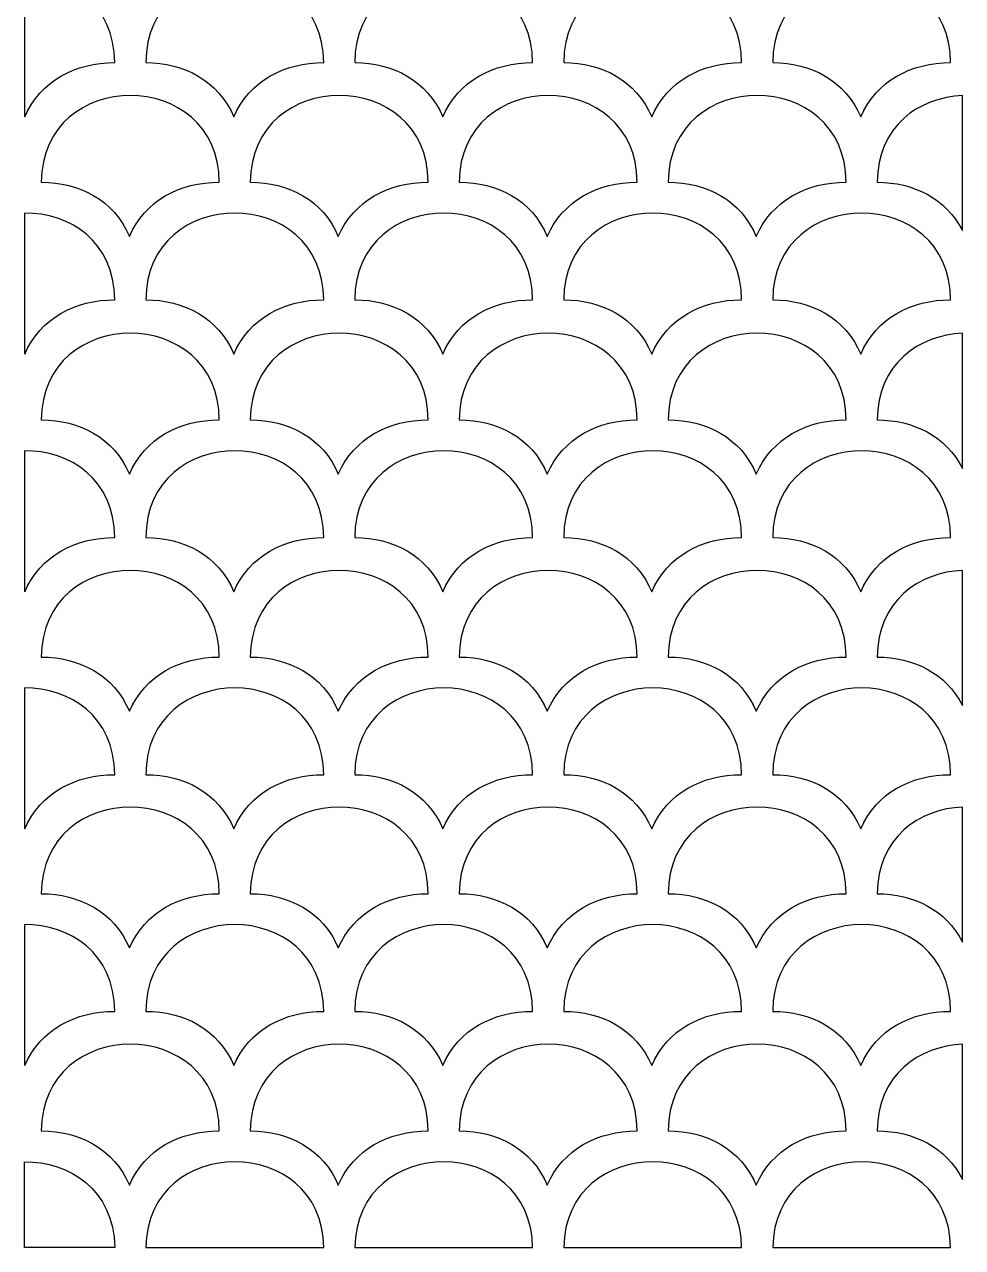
# Model space of a CAD drawing. Header units: centimetres. Extents: x 5 to 101, y -165 to 59.
# Drawn here: x 5 to 47.2, y -164.9 to -109.9 of the extents above; entities that cross this region are included whole.
import ezdxf

# ---------------------------------------------------------------- set-up
doc = ezdxf.new("R2010")
doc.units = ezdxf.units.CM
doc.header["$MEASUREMENT"] = 0
doc.layers.add('layer 1', color=7, linetype='Continuous')

msp = doc.modelspace()

# ---------------------------------------------------------------- linework, layer by layer
at = {"layer": 'layer 1', "color": 124}
for points, knots in [([(14.41781, -114.08378), (13.72298, -112.44887), (12.17133, -111.64641), (10.45824, -111.64641), (10.45824, -111.64641), (10.48149, -106.44576), (18.44471, -106.44461), (18.45885, -111.64702), (18.45885, -111.64702), (16.68973, -111.64039), (15.11125, -112.47669), (14.41781, -114.08378)], [0, 0, 0, 0, 0.25, 0.25, 0.25, 0.25, 0.5, 0.5, 0.5, 0.5, 1, 1, 1, 1]), ([(23.81581, -114.08378), (23.12098, -112.44887), (21.56933, -111.64641), (19.85624, -111.64641), (19.85624, -111.64641), (19.87949, -106.44576), (27.84271, -106.44461), (27.85685, -111.64702), (27.85685, -111.64702), (26.08773, -111.64039), (24.50925, -112.47669), (23.81581, -114.08378)], [0, 0, 0, 0, 0.25, 0.25, 0.25, 0.25, 0.5, 0.5, 0.5, 0.5, 1, 1, 1, 1]), ([(33.21381, -114.08378), (32.51898, -112.44887), (30.96733, -111.64641), (29.25424, -111.64641), (29.25424, -111.64641), (29.27749, -106.44576), (37.24071, -106.44461), (37.25485, -111.64702), (37.25485, -111.64702), (35.48573, -111.64039), (33.90725, -112.47669), (33.21381, -114.08378)], [0, 0, 0, 0, 0.25, 0.25, 0.25, 0.25, 0.5, 0.5, 0.5, 0.5, 1, 1, 1, 1]), ([(42.61181, -114.08378), (41.91698, -112.44887), (40.36533, -111.64641), (38.65224, -111.64641), (38.65224, -111.64641), (38.67549, -106.44576), (46.63871, -106.44461), (46.65285, -111.64702), (46.65285, -111.64702), (44.88373, -111.64039), (43.30525, -112.47669), (42.61181, -114.08378)], [0, 0, 0, 0, 0.25, 0.25, 0.25, 0.25, 0.5, 0.5, 0.5, 0.5, 1, 1, 1, 1]), ([(5.00148, -107.74599), (7.01759, -107.71851), (9.05372, -109.01868), (9.06085, -111.64702), (9.06085, -111.64702), (7.29173, -111.64039), (5.71325, -112.47669), (5.01981, -114.08378), (5.01981, -114.08378), (5.01377, -114.06957), (5.00765, -114.05541), (5.00148, -114.04131), (5.00148, -114.04131), (5.00148, -114.04131), (5.00148, -107.74599), (5.00148, -107.74599)], [0, 0, 0, 0, 0.2, 0.2, 0.2, 0.2, 0.4, 0.4, 0.4, 0.4, 0.6, 0.6, 0.6, 0.6, 1, 1, 1, 1]), ([(9.71881, -119.46344), (9.02398, -117.82853), (7.47233, -117.02607), (5.75924, -117.02607), (5.75924, -117.02607), (5.78249, -111.82542), (13.74571, -111.82427), (13.75985, -117.02668), (13.75985, -117.02668), (11.99073, -117.02005), (10.41225, -117.85635), (9.71881, -119.46344)], [0, 0, 0, 0, 0.25, 0.25, 0.25, 0.25, 0.5, 0.5, 0.5, 0.5, 1, 1, 1, 1]), ([(19.11681, -119.46344), (18.42198, -117.82853), (16.87033, -117.02607), (15.15724, -117.02607), (15.15724, -117.02607), (15.18049, -111.82542), (23.14371, -111.82427), (23.15785, -117.02668), (23.15785, -117.02668), (21.38873, -117.02005), (19.81025, -117.85635), (19.11681, -119.46344)], [0, 0, 0, 0, 0.25, 0.25, 0.25, 0.25, 0.5, 0.5, 0.5, 0.5, 1, 1, 1, 1]), ([(28.51481, -119.46344), (27.81998, -117.82853), (26.26833, -117.02607), (24.55524, -117.02607), (24.55524, -117.02607), (24.57849, -111.82542), (32.54171, -111.82427), (32.55585, -117.02668), (32.55585, -117.02668), (30.78673, -117.02005), (29.20825, -117.85635), (28.51481, -119.46344)], [0, 0, 0, 0, 0.25, 0.25, 0.25, 0.25, 0.5, 0.5, 0.5, 0.5, 1, 1, 1, 1]), ([(37.91281, -119.46344), (37.21798, -117.82853), (35.66633, -117.02607), (33.95324, -117.02607), (33.95324, -117.02607), (33.97649, -111.82542), (41.93971, -111.82427), (41.95385, -117.02668), (41.95385, -117.02668), (40.18473, -117.02005), (38.60625, -117.85635), (37.91281, -119.46344)], [0, 0, 0, 0, 0.25, 0.25, 0.25, 0.25, 0.5, 0.5, 0.5, 0.5, 1, 1, 1, 1]), ([(47.18964, -119.20347), (46.44632, -117.74344), (44.97094, -117.02607), (43.35124, -117.02607), (43.35124, -117.02607), (43.36253, -114.49758), (45.25068, -113.19812), (47.18964, -113.1282), (47.18964, -113.1282), (47.18964, -113.1282), (47.18964, -119.20347), (47.18964, -119.20347)], [0, 0, 0, 0, 0.25, 0.25, 0.25, 0.25, 0.5, 0.5, 0.5, 0.5, 1, 1, 1, 1]), ([(14.41781, -124.75178), (13.72298, -123.11687), (12.17133, -122.31441), (10.45824, -122.31441), (10.45824, -122.31441), (10.48149, -117.11376), (18.44471, -117.11261), (18.45885, -122.31502), (18.45885, -122.31502), (16.68973, -122.30839), (15.11125, -123.14469), (14.41781, -124.75178)], [0, 0, 0, 0, 0.25, 0.25, 0.25, 0.25, 0.5, 0.5, 0.5, 0.5, 1, 1, 1, 1]), ([(23.81581, -124.75178), (23.12098, -123.11687), (21.56933, -122.31441), (19.85624, -122.31441), (19.85624, -122.31441), (19.87949, -117.11376), (27.84271, -117.11261), (27.85685, -122.31502), (27.85685, -122.31502), (26.08773, -122.30839), (24.50925, -123.14469), (23.81581, -124.75178)], [0, 0, 0, 0, 0.25, 0.25, 0.25, 0.25, 0.5, 0.5, 0.5, 0.5, 1, 1, 1, 1]), ([(33.21381, -124.75178), (32.51898, -123.11687), (30.96733, -122.31441), (29.25424, -122.31441), (29.25424, -122.31441), (29.27749, -117.11376), (37.24071, -117.11261), (37.25485, -122.31502), (37.25485, -122.31502), (35.48573, -122.30839), (33.90725, -123.14469), (33.21381, -124.75178)], [0, 0, 0, 0, 0.25, 0.25, 0.25, 0.25, 0.5, 0.5, 0.5, 0.5, 1, 1, 1, 1]), ([(42.61181, -124.75178), (41.91698, -123.11687), (40.36533, -122.31441), (38.65224, -122.31441), (38.65224, -122.31441), (38.67549, -117.11376), (46.63871, -117.11261), (46.65285, -122.31502), (46.65285, -122.31502), (44.88373, -122.30839), (43.30525, -123.14469), (42.61181, -124.75178)], [0, 0, 0, 0, 0.25, 0.25, 0.25, 0.25, 0.5, 0.5, 0.5, 0.5, 1, 1, 1, 1]), ([(5.00148, -118.41399), (7.01759, -118.38651), (9.05372, -119.68668), (9.06085, -122.31502), (9.06085, -122.31502), (7.29173, -122.30839), (5.71325, -123.14469), (5.01981, -124.75178), (5.01981, -124.75178), (5.01377, -124.73757), (5.00765, -124.72341), (5.00148, -124.70931), (5.00148, -124.70931), (5.00148, -124.70931), (5.00148, -118.41399), (5.00148, -118.41399)], [0, 0, 0, 0, 0.2, 0.2, 0.2, 0.2, 0.4, 0.4, 0.4, 0.4, 0.6, 0.6, 0.6, 0.6, 1, 1, 1, 1]), ([(9.71881, -130.15427), (9.02398, -128.51936), (7.47233, -127.7169), (5.75924, -127.7169), (5.75924, -127.7169), (5.78249, -122.51625), (13.74571, -122.5151), (13.75985, -127.71751), (13.75985, -127.71751), (11.99073, -127.71088), (10.41225, -128.54718), (9.71881, -130.15427)], [0, 0, 0, 0, 0.25, 0.25, 0.25, 0.25, 0.5, 0.5, 0.5, 0.5, 1, 1, 1, 1]), ([(19.11681, -130.15427), (18.42198, -128.51936), (16.87033, -127.7169), (15.15724, -127.7169), (15.15724, -127.7169), (15.18049, -122.51625), (23.14371, -122.5151), (23.15785, -127.71751), (23.15785, -127.71751), (21.38873, -127.71088), (19.81025, -128.54718), (19.11681, -130.15427)], [0, 0, 0, 0, 0.25, 0.25, 0.25, 0.25, 0.5, 0.5, 0.5, 0.5, 1, 1, 1, 1]), ([(28.51481, -130.15427), (27.81998, -128.51936), (26.26833, -127.7169), (24.55524, -127.7169), (24.55524, -127.7169), (24.57849, -122.51625), (32.54171, -122.5151), (32.55585, -127.71751), (32.55585, -127.71751), (30.78673, -127.71088), (29.20825, -128.54718), (28.51481, -130.15427)], [0, 0, 0, 0, 0.25, 0.25, 0.25, 0.25, 0.5, 0.5, 0.5, 0.5, 1, 1, 1, 1]), ([(37.91281, -130.15427), (37.21798, -128.51936), (35.66633, -127.7169), (33.95324, -127.7169), (33.95324, -127.7169), (33.97649, -122.51625), (41.93971, -122.5151), (41.95385, -127.71751), (41.95385, -127.71751), (40.18473, -127.71088), (38.60625, -128.54718), (37.91281, -130.15427)], [0, 0, 0, 0, 0.25, 0.25, 0.25, 0.25, 0.5, 0.5, 0.5, 0.5, 1, 1, 1, 1]), ([(47.18964, -129.8943), (46.44632, -128.43427), (44.97094, -127.7169), (43.35124, -127.7169), (43.35124, -127.7169), (43.36253, -125.18841), (45.25068, -123.88895), (47.18964, -123.81903), (47.18964, -123.81903), (47.18964, -123.81903), (47.18964, -129.8943), (47.18964, -129.8943)], [0, 0, 0, 0, 0.25, 0.25, 0.25, 0.25, 0.5, 0.5, 0.5, 0.5, 1, 1, 1, 1]), ([(14.41781, -135.44261), (13.72298, -133.8077), (12.17133, -133.00524), (10.45824, -133.00524), (10.45824, -133.00524), (10.48149, -127.80459), (18.44471, -127.80344), (18.45885, -133.00585), (18.45885, -133.00585), (16.68973, -132.99922), (15.11125, -133.83552), (14.41781, -135.44261)], [0, 0, 0, 0, 0.25, 0.25, 0.25, 0.25, 0.5, 0.5, 0.5, 0.5, 1, 1, 1, 1]), ([(23.81581, -135.44261), (23.12098, -133.8077), (21.56933, -133.00524), (19.85624, -133.00524), (19.85624, -133.00524), (19.87949, -127.80459), (27.84271, -127.80344), (27.85685, -133.00585), (27.85685, -133.00585), (26.08773, -132.99922), (24.50925, -133.83552), (23.81581, -135.44261)], [0, 0, 0, 0, 0.25, 0.25, 0.25, 0.25, 0.5, 0.5, 0.5, 0.5, 1, 1, 1, 1]), ([(33.21381, -135.44261), (32.51898, -133.8077), (30.96733, -133.00524), (29.25424, -133.00524), (29.25424, -133.00524), (29.27749, -127.80459), (37.24071, -127.80344), (37.25485, -133.00585), (37.25485, -133.00585), (35.48573, -132.99922), (33.90725, -133.83552), (33.21381, -135.44261)], [0, 0, 0, 0, 0.25, 0.25, 0.25, 0.25, 0.5, 0.5, 0.5, 0.5, 1, 1, 1, 1]), ([(42.61181, -135.44261), (41.91698, -133.8077), (40.36533, -133.00524), (38.65224, -133.00524), (38.65224, -133.00524), (38.67549, -127.80459), (46.63871, -127.80344), (46.65285, -133.00585), (46.65285, -133.00585), (44.88373, -132.99922), (43.30525, -133.83552), (42.61181, -135.44261)], [0, 0, 0, 0, 0.25, 0.25, 0.25, 0.25, 0.5, 0.5, 0.5, 0.5, 1, 1, 1, 1]), ([(5.00148, -129.10482), (7.01759, -129.07734), (9.05372, -130.37751), (9.06085, -133.00585), (9.06085, -133.00585), (7.29173, -132.99922), (5.71325, -133.83552), (5.01981, -135.44261), (5.01981, -135.44261), (5.01377, -135.4284), (5.00765, -135.41424), (5.00148, -135.40014), (5.00148, -135.40014), (5.00148, -135.40014), (5.00148, -129.10482), (5.00148, -129.10482)], [0, 0, 0, 0, 0.2, 0.2, 0.2, 0.2, 0.4, 0.4, 0.4, 0.4, 0.6, 0.6, 0.6, 0.6, 1, 1, 1, 1]), ([(9.71881, -140.82227), (9.02398, -139.18736), (7.47233, -138.3849), (5.75924, -138.3849), (5.75924, -138.3849), (5.78249, -133.18425), (13.74571, -133.1831), (13.75985, -138.38551), (13.75985, -138.38551), (11.99073, -138.37888), (10.41225, -139.21518), (9.71881, -140.82227)], [0, 0, 0, 0, 0.25, 0.25, 0.25, 0.25, 0.5, 0.5, 0.5, 0.5, 1, 1, 1, 1]), ([(19.11681, -140.82227), (18.42198, -139.18736), (16.87033, -138.3849), (15.15724, -138.3849), (15.15724, -138.3849), (15.18049, -133.18425), (23.14371, -133.1831), (23.15785, -138.38551), (23.15785, -138.38551), (21.38873, -138.37888), (19.81025, -139.21518), (19.11681, -140.82227)], [0, 0, 0, 0, 0.25, 0.25, 0.25, 0.25, 0.5, 0.5, 0.5, 0.5, 1, 1, 1, 1]), ([(28.51481, -140.82227), (27.81998, -139.18736), (26.26833, -138.3849), (24.55524, -138.3849), (24.55524, -138.3849), (24.57849, -133.18425), (32.54171, -133.1831), (32.55585, -138.38551), (32.55585, -138.38551), (30.78673, -138.37888), (29.20825, -139.21518), (28.51481, -140.82227)], [0, 0, 0, 0, 0.25, 0.25, 0.25, 0.25, 0.5, 0.5, 0.5, 0.5, 1, 1, 1, 1]), ([(37.91281, -140.82227), (37.21798, -139.18736), (35.66633, -138.3849), (33.95324, -138.3849), (33.95324, -138.3849), (33.97649, -133.18425), (41.93971, -133.1831), (41.95385, -138.38551), (41.95385, -138.38551), (40.18473, -138.37888), (38.60625, -139.21518), (37.91281, -140.82227)], [0, 0, 0, 0, 0.25, 0.25, 0.25, 0.25, 0.5, 0.5, 0.5, 0.5, 1, 1, 1, 1]), ([(47.18964, -140.5623), (46.44632, -139.10227), (44.97094, -138.3849), (43.35124, -138.3849), (43.35124, -138.3849), (43.36253, -135.85641), (45.25068, -134.55695), (47.18964, -134.48703), (47.18964, -134.48703), (47.18964, -134.48703), (47.18964, -140.5623), (47.18964, -140.5623)], [0, 0, 0, 0, 0.25, 0.25, 0.25, 0.25, 0.5, 0.5, 0.5, 0.5, 1, 1, 1, 1]), ([(14.41781, -146.11061), (13.72298, -144.4757), (12.17133, -143.67324), (10.45824, -143.67324), (10.45824, -143.67324), (10.48149, -138.47259), (18.44471, -138.47144), (18.45885, -143.67385), (18.45885, -143.67385), (16.68973, -143.66722), (15.11125, -144.50352), (14.41781, -146.11061)], [0, 0, 0, 0, 0.25, 0.25, 0.25, 0.25, 0.5, 0.5, 0.5, 0.5, 1, 1, 1, 1]), ([(23.81581, -146.11061), (23.12098, -144.4757), (21.56933, -143.67324), (19.85624, -143.67324), (19.85624, -143.67324), (19.87949, -138.47259), (27.84271, -138.47144), (27.85685, -143.67385), (27.85685, -143.67385), (26.08773, -143.66722), (24.50925, -144.50352), (23.81581, -146.11061)], [0, 0, 0, 0, 0.25, 0.25, 0.25, 0.25, 0.5, 0.5, 0.5, 0.5, 1, 1, 1, 1]), ([(33.21381, -146.11061), (32.51898, -144.4757), (30.96733, -143.67324), (29.25424, -143.67324), (29.25424, -143.67324), (29.27749, -138.47259), (37.24071, -138.47144), (37.25485, -143.67385), (37.25485, -143.67385), (35.48573, -143.66722), (33.90725, -144.50352), (33.21381, -146.11061)], [0, 0, 0, 0, 0.25, 0.25, 0.25, 0.25, 0.5, 0.5, 0.5, 0.5, 1, 1, 1, 1]), ([(42.61181, -146.11061), (41.91698, -144.4757), (40.36533, -143.67324), (38.65224, -143.67324), (38.65224, -143.67324), (38.67549, -138.47259), (46.63871, -138.47144), (46.65285, -143.67385), (46.65285, -143.67385), (44.88373, -143.66722), (43.30525, -144.50352), (42.61181, -146.11061)], [0, 0, 0, 0, 0.25, 0.25, 0.25, 0.25, 0.5, 0.5, 0.5, 0.5, 1, 1, 1, 1]), ([(5.00148, -139.77282), (7.01759, -139.74534), (9.05372, -141.04551), (9.06085, -143.67385), (9.06085, -143.67385), (7.29173, -143.66722), (5.71325, -144.50352), (5.01981, -146.11061), (5.01981, -146.11061), (5.01377, -146.0964), (5.00765, -146.08224), (5.00148, -146.06814), (5.00148, -146.06814), (5.00148, -146.06814), (5.00148, -139.77282), (5.00148, -139.77282)], [0, 0, 0, 0, 0.2, 0.2, 0.2, 0.2, 0.4, 0.4, 0.4, 0.4, 0.6, 0.6, 0.6, 0.6, 1, 1, 1, 1]), ([(9.71881, -151.46744), (9.02398, -149.83253), (7.47233, -149.03007), (5.75924, -149.03007), (5.75924, -149.03007), (5.78249, -143.82942), (13.74571, -143.82827), (13.75985, -149.03068), (13.75985, -149.03068), (11.99073, -149.02405), (10.41225, -149.86035), (9.71881, -151.46744)], [0, 0, 0, 0, 0.25, 0.25, 0.25, 0.25, 0.5, 0.5, 0.5, 0.5, 1, 1, 1, 1]), ([(19.11681, -151.46744), (18.42198, -149.83253), (16.87033, -149.03007), (15.15724, -149.03007), (15.15724, -149.03007), (15.18049, -143.82942), (23.14371, -143.82827), (23.15785, -149.03068), (23.15785, -149.03068), (21.38873, -149.02405), (19.81025, -149.86035), (19.11681, -151.46744)], [0, 0, 0, 0, 0.25, 0.25, 0.25, 0.25, 0.5, 0.5, 0.5, 0.5, 1, 1, 1, 1]), ([(28.51481, -151.46744), (27.81998, -149.83253), (26.26833, -149.03007), (24.55524, -149.03007), (24.55524, -149.03007), (24.57849, -143.82942), (32.54171, -143.82827), (32.55585, -149.03068), (32.55585, -149.03068), (30.78673, -149.02405), (29.20825, -149.86035), (28.51481, -151.46744)], [0, 0, 0, 0, 0.25, 0.25, 0.25, 0.25, 0.5, 0.5, 0.5, 0.5, 1, 1, 1, 1]), ([(37.91281, -151.46744), (37.21798, -149.83253), (35.66633, -149.03007), (33.95324, -149.03007), (33.95324, -149.03007), (33.97649, -143.82942), (41.93971, -143.82827), (41.95385, -149.03068), (41.95385, -149.03068), (40.18473, -149.02405), (38.60625, -149.86035), (37.91281, -151.46744)], [0, 0, 0, 0, 0.25, 0.25, 0.25, 0.25, 0.5, 0.5, 0.5, 0.5, 1, 1, 1, 1]), ([(47.18964, -151.20747), (46.44632, -149.74744), (44.97094, -149.03007), (43.35124, -149.03007), (43.35124, -149.03007), (43.36253, -146.50158), (45.25068, -145.20212), (47.18964, -145.1322), (47.18964, -145.1322), (47.18964, -145.1322), (47.18964, -151.20747), (47.18964, -151.20747)], [0, 0, 0, 0, 0.25, 0.25, 0.25, 0.25, 0.5, 0.5, 0.5, 0.5, 1, 1, 1, 1]), ([(14.41781, -156.75578), (13.72298, -155.12087), (12.17133, -154.31841), (10.45824, -154.31841), (10.45824, -154.31841), (10.48149, -149.11776), (18.44471, -149.11661), (18.45885, -154.31902), (18.45885, -154.31902), (16.68973, -154.31239), (15.11125, -155.14869), (14.41781, -156.75578)], [0, 0, 0, 0, 0.25, 0.25, 0.25, 0.25, 0.5, 0.5, 0.5, 0.5, 1, 1, 1, 1]), ([(23.81581, -156.75578), (23.12098, -155.12087), (21.56933, -154.31841), (19.85624, -154.31841), (19.85624, -154.31841), (19.87949, -149.11776), (27.84271, -149.11661), (27.85685, -154.31902), (27.85685, -154.31902), (26.08773, -154.31239), (24.50925, -155.14869), (23.81581, -156.75578)], [0, 0, 0, 0, 0.25, 0.25, 0.25, 0.25, 0.5, 0.5, 0.5, 0.5, 1, 1, 1, 1]), ([(33.21381, -156.75578), (32.51898, -155.12087), (30.96733, -154.31841), (29.25424, -154.31841), (29.25424, -154.31841), (29.27749, -149.11776), (37.24071, -149.11661), (37.25485, -154.31902), (37.25485, -154.31902), (35.48573, -154.31239), (33.90725, -155.14869), (33.21381, -156.75578)], [0, 0, 0, 0, 0.25, 0.25, 0.25, 0.25, 0.5, 0.5, 0.5, 0.5, 1, 1, 1, 1]), ([(42.61181, -156.75578), (41.91698, -155.12087), (40.36533, -154.31841), (38.65224, -154.31841), (38.65224, -154.31841), (38.67549, -149.11776), (46.63871, -149.11661), (46.65285, -154.31902), (46.65285, -154.31902), (44.88373, -154.31239), (43.30525, -155.14869), (42.61181, -156.75578)], [0, 0, 0, 0, 0.25, 0.25, 0.25, 0.25, 0.5, 0.5, 0.5, 0.5, 1, 1, 1, 1]), ([(5.00148, -150.41799), (7.01759, -150.39051), (9.05372, -151.69068), (9.06085, -154.31902), (9.06085, -154.31902), (7.29173, -154.31239), (5.71325, -155.14869), (5.01981, -156.75578), (5.01981, -156.75578), (5.01377, -156.74157), (5.00765, -156.72741), (5.00148, -156.71331), (5.00148, -156.71331), (5.00148, -156.71331), (5.00148, -150.41799), (5.00148, -150.41799)], [0, 0, 0, 0, 0.2, 0.2, 0.2, 0.2, 0.4, 0.4, 0.4, 0.4, 0.6, 0.6, 0.6, 0.6, 1, 1, 1, 1]), ([(9.71881, -162.13544), (9.02398, -160.50053), (7.47233, -159.69807), (5.75924, -159.69807), (5.75924, -159.69807), (5.78249, -154.49742), (13.74571, -154.49627), (13.75985, -159.69868), (13.75985, -159.69868), (11.99073, -159.69205), (10.41225, -160.52835), (9.71881, -162.13544)], [0, 0, 0, 0, 0.25, 0.25, 0.25, 0.25, 0.5, 0.5, 0.5, 0.5, 1, 1, 1, 1]), ([(19.11681, -162.13544), (18.42198, -160.50053), (16.87033, -159.69807), (15.15724, -159.69807), (15.15724, -159.69807), (15.18049, -154.49742), (23.14371, -154.49627), (23.15785, -159.69868), (23.15785, -159.69868), (21.38873, -159.69205), (19.81025, -160.52835), (19.11681, -162.13544)], [0, 0, 0, 0, 0.25, 0.25, 0.25, 0.25, 0.5, 0.5, 0.5, 0.5, 1, 1, 1, 1]), ([(28.51481, -162.13544), (27.81998, -160.50053), (26.26833, -159.69807), (24.55524, -159.69807), (24.55524, -159.69807), (24.57849, -154.49742), (32.54171, -154.49627), (32.55585, -159.69868), (32.55585, -159.69868), (30.78673, -159.69205), (29.20825, -160.52835), (28.51481, -162.13544)], [0, 0, 0, 0, 0.25, 0.25, 0.25, 0.25, 0.5, 0.5, 0.5, 0.5, 1, 1, 1, 1]), ([(37.91281, -162.13544), (37.21798, -160.50053), (35.66633, -159.69807), (33.95324, -159.69807), (33.95324, -159.69807), (33.97649, -154.49742), (41.93971, -154.49627), (41.95385, -159.69868), (41.95385, -159.69868), (40.18473, -159.69205), (38.60625, -160.52835), (37.91281, -162.13544)], [0, 0, 0, 0, 0.25, 0.25, 0.25, 0.25, 0.5, 0.5, 0.5, 0.5, 1, 1, 1, 1]), ([(47.18964, -161.87547), (46.44632, -160.41544), (44.97094, -159.69807), (43.35124, -159.69807), (43.35124, -159.69807), (43.36253, -157.16958), (45.25068, -155.87012), (47.18964, -155.8002), (47.18964, -155.8002), (47.18964, -155.8002), (47.18964, -161.87547), (47.18964, -161.87547)], [0, 0, 0, 0, 0.25, 0.25, 0.25, 0.25, 0.5, 0.5, 0.5, 0.5, 1, 1, 1, 1]), ([(10.45863, -164.94213), (10.52656, -159.80074), (18.399, -159.7994), (18.45852, -164.94212), (18.45852, -164.94212), (18.45852, -164.94212), (10.45863, -164.94213), (10.45863, -164.94213)], [0, 0, 0, 0, 0.33333333, 0.33333333, 0.33333333, 0.33333333, 1, 1, 1, 1]), ([(19.85663, -164.94213), (19.92456, -159.80074), (27.797, -159.7994), (27.85652, -164.94212), (27.85652, -164.94212), (27.85652, -164.94212), (19.85663, -164.94213), (19.85663, -164.94213)], [0, 0, 0, 0, 0.33333333, 0.33333333, 0.33333333, 0.33333333, 1, 1, 1, 1]), ([(29.25463, -164.94213), (29.32256, -159.80074), (37.195, -159.7994), (37.25452, -164.94212), (37.25452, -164.94212), (37.25452, -164.94212), (29.25463, -164.94213), (29.25463, -164.94213)], [0, 0, 0, 0, 0.33333333, 0.33333333, 0.33333333, 0.33333333, 1, 1, 1, 1]), ([(38.65263, -164.94213), (38.72056, -159.80074), (46.593, -159.7994), (46.65252, -164.94212), (46.65252, -164.94212), (46.65252, -164.94212), (38.65263, -164.94213), (38.65263, -164.94213)], [0, 0, 0, 0, 0.33333333, 0.33333333, 0.33333333, 0.33333333, 1, 1, 1, 1]), ([(5.00148, -161.086), (5.00148, -161.086), (5.00738, -164.93914), (5.00738, -164.93914), (5.00738, -164.93914), (5.00738, -164.93914), (9.06052, -164.94212), (9.06052, -164.94212), (9.06052, -164.94212), (9.03046, -162.34388), (7.00608, -161.05868), (5.00148, -161.086), (5.00148, -161.086), (5.00148, -161.086), (5.00148, -161.086), (5.00148, -161.086)], [0, 0, 0, 0, 0.2, 0.2, 0.2, 0.2, 0.4, 0.4, 0.4, 0.4, 0.6, 0.6, 0.6, 0.6, 1, 1, 1, 1])]:
    msp.add_open_spline(points, degree=3, knots=knots, dxfattribs=at)
at = {"layer": 'layer 1', "color": 250, "lineweight": 9}
for points, knots in [([(14.41781, -114.08378), (13.72298, -112.44887), (12.17133, -111.64641), (10.45824, -111.64641), (10.45824, -111.64641), (10.48149, -106.44576), (18.44471, -106.44461), (18.45885, -111.64702), (18.45885, -111.64702), (16.68973, -111.64039), (15.11125, -112.47669), (14.41781, -114.08378)], [0, 0, 0, 0, 0.25, 0.25, 0.25, 0.25, 0.5, 0.5, 0.5, 0.5, 1, 1, 1, 1]), ([(23.81581, -114.08378), (23.12098, -112.44887), (21.56933, -111.64641), (19.85624, -111.64641), (19.85624, -111.64641), (19.87949, -106.44576), (27.84271, -106.44461), (27.85685, -111.64702), (27.85685, -111.64702), (26.08773, -111.64039), (24.50925, -112.47669), (23.81581, -114.08378)], [0, 0, 0, 0, 0.25, 0.25, 0.25, 0.25, 0.5, 0.5, 0.5, 0.5, 1, 1, 1, 1]), ([(33.21381, -114.08378), (32.51898, -112.44887), (30.96733, -111.64641), (29.25424, -111.64641), (29.25424, -111.64641), (29.27749, -106.44576), (37.24071, -106.44461), (37.25485, -111.64702), (37.25485, -111.64702), (35.48573, -111.64039), (33.90725, -112.47669), (33.21381, -114.08378)], [0, 0, 0, 0, 0.25, 0.25, 0.25, 0.25, 0.5, 0.5, 0.5, 0.5, 1, 1, 1, 1]), ([(42.61181, -114.08378), (41.91698, -112.44887), (40.36533, -111.64641), (38.65224, -111.64641), (38.65224, -111.64641), (38.67549, -106.44576), (46.63871, -106.44461), (46.65285, -111.64702), (46.65285, -111.64702), (44.88373, -111.64039), (43.30525, -112.47669), (42.61181, -114.08378)], [0, 0, 0, 0, 0.25, 0.25, 0.25, 0.25, 0.5, 0.5, 0.5, 0.5, 1, 1, 1, 1]), ([(5.00148, -107.74599), (7.01759, -107.71851), (9.05372, -109.01868), (9.06085, -111.64702), (9.06085, -111.64702), (7.29173, -111.64039), (5.71325, -112.47669), (5.01981, -114.08378), (5.01981, -114.08378), (5.01377, -114.06957), (5.00765, -114.05541), (5.00148, -114.04131)], [0, 0, 0, 0, 0.25, 0.25, 0.25, 0.25, 0.5, 0.5, 0.5, 0.5, 1, 1, 1, 1]), ([(9.71881, -119.46344), (9.02398, -117.82853), (7.47233, -117.02607), (5.75924, -117.02607), (5.75924, -117.02607), (5.78249, -111.82542), (13.74571, -111.82427), (13.75985, -117.02668), (13.75985, -117.02668), (11.99073, -117.02005), (10.41225, -117.85635), (9.71881, -119.46344)], [0, 0, 0, 0, 0.25, 0.25, 0.25, 0.25, 0.5, 0.5, 0.5, 0.5, 1, 1, 1, 1]), ([(19.11681, -119.46344), (18.42198, -117.82853), (16.87033, -117.02607), (15.15724, -117.02607), (15.15724, -117.02607), (15.18049, -111.82542), (23.14371, -111.82427), (23.15785, -117.02668), (23.15785, -117.02668), (21.38873, -117.02005), (19.81025, -117.85635), (19.11681, -119.46344)], [0, 0, 0, 0, 0.25, 0.25, 0.25, 0.25, 0.5, 0.5, 0.5, 0.5, 1, 1, 1, 1]), ([(28.51481, -119.46344), (27.81998, -117.82853), (26.26833, -117.02607), (24.55524, -117.02607), (24.55524, -117.02607), (24.57849, -111.82542), (32.54171, -111.82427), (32.55585, -117.02668), (32.55585, -117.02668), (30.78673, -117.02005), (29.20825, -117.85635), (28.51481, -119.46344)], [0, 0, 0, 0, 0.25, 0.25, 0.25, 0.25, 0.5, 0.5, 0.5, 0.5, 1, 1, 1, 1]), ([(37.91281, -119.46344), (37.21798, -117.82853), (35.66633, -117.02607), (33.95324, -117.02607), (33.95324, -117.02607), (33.97649, -111.82542), (41.93971, -111.82427), (41.95385, -117.02668), (41.95385, -117.02668), (40.18473, -117.02005), (38.60625, -117.85635), (37.91281, -119.46344)], [0, 0, 0, 0, 0.25, 0.25, 0.25, 0.25, 0.5, 0.5, 0.5, 0.5, 1, 1, 1, 1]), ([(47.18964, -119.20347), (46.44632, -117.74344), (44.97094, -117.02607), (43.35124, -117.02607), (43.35124, -117.02607), (43.36253, -114.49758), (45.25068, -113.19812), (47.18964, -113.1282)], [0, 0, 0, 0, 0.33333333, 0.33333333, 0.33333333, 0.33333333, 1, 1, 1, 1]), ([(14.41781, -124.75178), (13.72298, -123.11687), (12.17133, -122.31441), (10.45824, -122.31441), (10.45824, -122.31441), (10.48149, -117.11376), (18.44471, -117.11261), (18.45885, -122.31502), (18.45885, -122.31502), (16.68973, -122.30839), (15.11125, -123.14469), (14.41781, -124.75178)], [0, 0, 0, 0, 0.25, 0.25, 0.25, 0.25, 0.5, 0.5, 0.5, 0.5, 1, 1, 1, 1]), ([(23.81581, -124.75178), (23.12098, -123.11687), (21.56933, -122.31441), (19.85624, -122.31441), (19.85624, -122.31441), (19.87949, -117.11376), (27.84271, -117.11261), (27.85685, -122.31502), (27.85685, -122.31502), (26.08773, -122.30839), (24.50925, -123.14469), (23.81581, -124.75178)], [0, 0, 0, 0, 0.25, 0.25, 0.25, 0.25, 0.5, 0.5, 0.5, 0.5, 1, 1, 1, 1]), ([(33.21381, -124.75178), (32.51898, -123.11687), (30.96733, -122.31441), (29.25424, -122.31441), (29.25424, -122.31441), (29.27749, -117.11376), (37.24071, -117.11261), (37.25485, -122.31502), (37.25485, -122.31502), (35.48573, -122.30839), (33.90725, -123.14469), (33.21381, -124.75178)], [0, 0, 0, 0, 0.25, 0.25, 0.25, 0.25, 0.5, 0.5, 0.5, 0.5, 1, 1, 1, 1]), ([(42.61181, -124.75178), (41.91698, -123.11687), (40.36533, -122.31441), (38.65224, -122.31441), (38.65224, -122.31441), (38.67549, -117.11376), (46.63871, -117.11261), (46.65285, -122.31502), (46.65285, -122.31502), (44.88373, -122.30839), (43.30525, -123.14469), (42.61181, -124.75178)], [0, 0, 0, 0, 0.25, 0.25, 0.25, 0.25, 0.5, 0.5, 0.5, 0.5, 1, 1, 1, 1]), ([(5.00148, -118.41399), (7.01759, -118.38651), (9.05372, -119.68668), (9.06085, -122.31502), (9.06085, -122.31502), (7.29173, -122.30839), (5.71325, -123.14469), (5.01981, -124.75178), (5.01981, -124.75178), (5.01377, -124.73757), (5.00765, -124.72341), (5.00148, -124.70931)], [0, 0, 0, 0, 0.25, 0.25, 0.25, 0.25, 0.5, 0.5, 0.5, 0.5, 1, 1, 1, 1]), ([(9.71881, -130.15427), (9.02398, -128.51936), (7.47233, -127.7169), (5.75924, -127.7169), (5.75924, -127.7169), (5.78249, -122.51625), (13.74571, -122.5151), (13.75985, -127.71751), (13.75985, -127.71751), (11.99073, -127.71088), (10.41225, -128.54718), (9.71881, -130.15427)], [0, 0, 0, 0, 0.25, 0.25, 0.25, 0.25, 0.5, 0.5, 0.5, 0.5, 1, 1, 1, 1]), ([(19.11681, -130.15427), (18.42198, -128.51936), (16.87033, -127.7169), (15.15724, -127.7169), (15.15724, -127.7169), (15.18049, -122.51625), (23.14371, -122.5151), (23.15785, -127.71751), (23.15785, -127.71751), (21.38873, -127.71088), (19.81025, -128.54718), (19.11681, -130.15427)], [0, 0, 0, 0, 0.25, 0.25, 0.25, 0.25, 0.5, 0.5, 0.5, 0.5, 1, 1, 1, 1]), ([(28.51481, -130.15427), (27.81998, -128.51936), (26.26833, -127.7169), (24.55524, -127.7169), (24.55524, -127.7169), (24.57849, -122.51625), (32.54171, -122.5151), (32.55585, -127.71751), (32.55585, -127.71751), (30.78673, -127.71088), (29.20825, -128.54718), (28.51481, -130.15427)], [0, 0, 0, 0, 0.25, 0.25, 0.25, 0.25, 0.5, 0.5, 0.5, 0.5, 1, 1, 1, 1]), ([(37.91281, -130.15427), (37.21798, -128.51936), (35.66633, -127.7169), (33.95324, -127.7169), (33.95324, -127.7169), (33.97649, -122.51625), (41.93971, -122.5151), (41.95385, -127.71751), (41.95385, -127.71751), (40.18473, -127.71088), (38.60625, -128.54718), (37.91281, -130.15427)], [0, 0, 0, 0, 0.25, 0.25, 0.25, 0.25, 0.5, 0.5, 0.5, 0.5, 1, 1, 1, 1]), ([(47.18964, -129.8943), (46.44632, -128.43427), (44.97094, -127.7169), (43.35124, -127.7169), (43.35124, -127.7169), (43.36253, -125.18841), (45.25068, -123.88895), (47.18964, -123.81903)], [0, 0, 0, 0, 0.33333333, 0.33333333, 0.33333333, 0.33333333, 1, 1, 1, 1]), ([(14.41781, -135.44261), (13.72298, -133.8077), (12.17133, -133.00524), (10.45824, -133.00524), (10.45824, -133.00524), (10.48149, -127.80459), (18.44471, -127.80344), (18.45885, -133.00585), (18.45885, -133.00585), (16.68973, -132.99922), (15.11125, -133.83552), (14.41781, -135.44261)], [0, 0, 0, 0, 0.25, 0.25, 0.25, 0.25, 0.5, 0.5, 0.5, 0.5, 1, 1, 1, 1]), ([(23.81581, -135.44261), (23.12098, -133.8077), (21.56933, -133.00524), (19.85624, -133.00524), (19.85624, -133.00524), (19.87949, -127.80459), (27.84271, -127.80344), (27.85685, -133.00585), (27.85685, -133.00585), (26.08773, -132.99922), (24.50925, -133.83552), (23.81581, -135.44261)], [0, 0, 0, 0, 0.25, 0.25, 0.25, 0.25, 0.5, 0.5, 0.5, 0.5, 1, 1, 1, 1]), ([(33.21381, -135.44261), (32.51898, -133.8077), (30.96733, -133.00524), (29.25424, -133.00524), (29.25424, -133.00524), (29.27749, -127.80459), (37.24071, -127.80344), (37.25485, -133.00585), (37.25485, -133.00585), (35.48573, -132.99922), (33.90725, -133.83552), (33.21381, -135.44261)], [0, 0, 0, 0, 0.25, 0.25, 0.25, 0.25, 0.5, 0.5, 0.5, 0.5, 1, 1, 1, 1]), ([(42.61181, -135.44261), (41.91698, -133.8077), (40.36533, -133.00524), (38.65224, -133.00524), (38.65224, -133.00524), (38.67549, -127.80459), (46.63871, -127.80344), (46.65285, -133.00585), (46.65285, -133.00585), (44.88373, -132.99922), (43.30525, -133.83552), (42.61181, -135.44261)], [0, 0, 0, 0, 0.25, 0.25, 0.25, 0.25, 0.5, 0.5, 0.5, 0.5, 1, 1, 1, 1]), ([(5.00148, -129.10482), (7.01759, -129.07734), (9.05372, -130.37751), (9.06085, -133.00585), (9.06085, -133.00585), (7.29173, -132.99922), (5.71325, -133.83552), (5.01981, -135.44261), (5.01981, -135.44261), (5.01377, -135.4284), (5.00765, -135.41424), (5.00148, -135.40014)], [0, 0, 0, 0, 0.25, 0.25, 0.25, 0.25, 0.5, 0.5, 0.5, 0.5, 1, 1, 1, 1]), ([(9.71881, -140.82227), (9.02398, -139.18736), (7.47233, -138.3849), (5.75924, -138.3849), (5.75924, -138.3849), (5.78249, -133.18425), (13.74571, -133.1831), (13.75985, -138.38551), (13.75985, -138.38551), (11.99073, -138.37888), (10.41225, -139.21518), (9.71881, -140.82227)], [0, 0, 0, 0, 0.25, 0.25, 0.25, 0.25, 0.5, 0.5, 0.5, 0.5, 1, 1, 1, 1]), ([(19.11681, -140.82227), (18.42198, -139.18736), (16.87033, -138.3849), (15.15724, -138.3849), (15.15724, -138.3849), (15.18049, -133.18425), (23.14371, -133.1831), (23.15785, -138.38551), (23.15785, -138.38551), (21.38873, -138.37888), (19.81025, -139.21518), (19.11681, -140.82227)], [0, 0, 0, 0, 0.25, 0.25, 0.25, 0.25, 0.5, 0.5, 0.5, 0.5, 1, 1, 1, 1]), ([(28.51481, -140.82227), (27.81998, -139.18736), (26.26833, -138.3849), (24.55524, -138.3849), (24.55524, -138.3849), (24.57849, -133.18425), (32.54171, -133.1831), (32.55585, -138.38551), (32.55585, -138.38551), (30.78673, -138.37888), (29.20825, -139.21518), (28.51481, -140.82227)], [0, 0, 0, 0, 0.25, 0.25, 0.25, 0.25, 0.5, 0.5, 0.5, 0.5, 1, 1, 1, 1]), ([(37.91281, -140.82227), (37.21798, -139.18736), (35.66633, -138.3849), (33.95324, -138.3849), (33.95324, -138.3849), (33.97649, -133.18425), (41.93971, -133.1831), (41.95385, -138.38551), (41.95385, -138.38551), (40.18473, -138.37888), (38.60625, -139.21518), (37.91281, -140.82227)], [0, 0, 0, 0, 0.25, 0.25, 0.25, 0.25, 0.5, 0.5, 0.5, 0.5, 1, 1, 1, 1]), ([(47.18964, -140.5623), (46.44632, -139.10227), (44.97094, -138.3849), (43.35124, -138.3849), (43.35124, -138.3849), (43.36253, -135.85641), (45.25068, -134.55695), (47.18964, -134.48703)], [0, 0, 0, 0, 0.33333333, 0.33333333, 0.33333333, 0.33333333, 1, 1, 1, 1]), ([(14.41781, -146.11061), (13.72298, -144.4757), (12.17133, -143.67324), (10.45824, -143.67324), (10.45824, -143.67324), (10.48149, -138.47259), (18.44471, -138.47144), (18.45885, -143.67385), (18.45885, -143.67385), (16.68973, -143.66722), (15.11125, -144.50352), (14.41781, -146.11061)], [0, 0, 0, 0, 0.25, 0.25, 0.25, 0.25, 0.5, 0.5, 0.5, 0.5, 1, 1, 1, 1]), ([(23.81581, -146.11061), (23.12098, -144.4757), (21.56933, -143.67324), (19.85624, -143.67324), (19.85624, -143.67324), (19.87949, -138.47259), (27.84271, -138.47144), (27.85685, -143.67385), (27.85685, -143.67385), (26.08773, -143.66722), (24.50925, -144.50352), (23.81581, -146.11061)], [0, 0, 0, 0, 0.25, 0.25, 0.25, 0.25, 0.5, 0.5, 0.5, 0.5, 1, 1, 1, 1]), ([(33.21381, -146.11061), (32.51898, -144.4757), (30.96733, -143.67324), (29.25424, -143.67324), (29.25424, -143.67324), (29.27749, -138.47259), (37.24071, -138.47144), (37.25485, -143.67385), (37.25485, -143.67385), (35.48573, -143.66722), (33.90725, -144.50352), (33.21381, -146.11061)], [0, 0, 0, 0, 0.25, 0.25, 0.25, 0.25, 0.5, 0.5, 0.5, 0.5, 1, 1, 1, 1]), ([(42.61181, -146.11061), (41.91698, -144.4757), (40.36533, -143.67324), (38.65224, -143.67324), (38.65224, -143.67324), (38.67549, -138.47259), (46.63871, -138.47144), (46.65285, -143.67385), (46.65285, -143.67385), (44.88373, -143.66722), (43.30525, -144.50352), (42.61181, -146.11061)], [0, 0, 0, 0, 0.25, 0.25, 0.25, 0.25, 0.5, 0.5, 0.5, 0.5, 1, 1, 1, 1]), ([(5.00148, -139.77282), (7.01759, -139.74534), (9.05372, -141.04551), (9.06085, -143.67385), (9.06085, -143.67385), (7.29173, -143.66722), (5.71325, -144.50352), (5.01981, -146.11061), (5.01981, -146.11061), (5.01377, -146.0964), (5.00765, -146.08224), (5.00148, -146.06814)], [0, 0, 0, 0, 0.25, 0.25, 0.25, 0.25, 0.5, 0.5, 0.5, 0.5, 1, 1, 1, 1]), ([(9.71881, -151.46744), (9.02398, -149.83253), (7.47233, -149.03007), (5.75924, -149.03007), (5.75924, -149.03007), (5.78249, -143.82942), (13.74571, -143.82827), (13.75985, -149.03068), (13.75985, -149.03068), (11.99073, -149.02405), (10.41225, -149.86035), (9.71881, -151.46744)], [0, 0, 0, 0, 0.25, 0.25, 0.25, 0.25, 0.5, 0.5, 0.5, 0.5, 1, 1, 1, 1]), ([(19.11681, -151.46744), (18.42198, -149.83253), (16.87033, -149.03007), (15.15724, -149.03007), (15.15724, -149.03007), (15.18049, -143.82942), (23.14371, -143.82827), (23.15785, -149.03068), (23.15785, -149.03068), (21.38873, -149.02405), (19.81025, -149.86035), (19.11681, -151.46744)], [0, 0, 0, 0, 0.25, 0.25, 0.25, 0.25, 0.5, 0.5, 0.5, 0.5, 1, 1, 1, 1]), ([(28.51481, -151.46744), (27.81998, -149.83253), (26.26833, -149.03007), (24.55524, -149.03007), (24.55524, -149.03007), (24.57849, -143.82942), (32.54171, -143.82827), (32.55585, -149.03068), (32.55585, -149.03068), (30.78673, -149.02405), (29.20825, -149.86035), (28.51481, -151.46744)], [0, 0, 0, 0, 0.25, 0.25, 0.25, 0.25, 0.5, 0.5, 0.5, 0.5, 1, 1, 1, 1]), ([(37.91281, -151.46744), (37.21798, -149.83253), (35.66633, -149.03007), (33.95324, -149.03007), (33.95324, -149.03007), (33.97649, -143.82942), (41.93971, -143.82827), (41.95385, -149.03068), (41.95385, -149.03068), (40.18473, -149.02405), (38.60625, -149.86035), (37.91281, -151.46744)], [0, 0, 0, 0, 0.25, 0.25, 0.25, 0.25, 0.5, 0.5, 0.5, 0.5, 1, 1, 1, 1]), ([(47.18964, -151.20747), (46.44632, -149.74744), (44.97094, -149.03007), (43.35124, -149.03007), (43.35124, -149.03007), (43.36253, -146.50158), (45.25068, -145.20212), (47.18964, -145.1322)], [0, 0, 0, 0, 0.33333333, 0.33333333, 0.33333333, 0.33333333, 1, 1, 1, 1]), ([(14.41781, -156.75578), (13.72298, -155.12087), (12.17133, -154.31841), (10.45824, -154.31841), (10.45824, -154.31841), (10.48149, -149.11776), (18.44471, -149.11661), (18.45885, -154.31902), (18.45885, -154.31902), (16.68973, -154.31239), (15.11125, -155.14869), (14.41781, -156.75578)], [0, 0, 0, 0, 0.25, 0.25, 0.25, 0.25, 0.5, 0.5, 0.5, 0.5, 1, 1, 1, 1]), ([(23.81581, -156.75578), (23.12098, -155.12087), (21.56933, -154.31841), (19.85624, -154.31841), (19.85624, -154.31841), (19.87949, -149.11776), (27.84271, -149.11661), (27.85685, -154.31902), (27.85685, -154.31902), (26.08773, -154.31239), (24.50925, -155.14869), (23.81581, -156.75578)], [0, 0, 0, 0, 0.25, 0.25, 0.25, 0.25, 0.5, 0.5, 0.5, 0.5, 1, 1, 1, 1]), ([(33.21381, -156.75578), (32.51898, -155.12087), (30.96733, -154.31841), (29.25424, -154.31841), (29.25424, -154.31841), (29.27749, -149.11776), (37.24071, -149.11661), (37.25485, -154.31902), (37.25485, -154.31902), (35.48573, -154.31239), (33.90725, -155.14869), (33.21381, -156.75578)], [0, 0, 0, 0, 0.25, 0.25, 0.25, 0.25, 0.5, 0.5, 0.5, 0.5, 1, 1, 1, 1]), ([(42.61181, -156.75578), (41.91698, -155.12087), (40.36533, -154.31841), (38.65224, -154.31841), (38.65224, -154.31841), (38.67549, -149.11776), (46.63871, -149.11661), (46.65285, -154.31902), (46.65285, -154.31902), (44.88373, -154.31239), (43.30525, -155.14869), (42.61181, -156.75578)], [0, 0, 0, 0, 0.25, 0.25, 0.25, 0.25, 0.5, 0.5, 0.5, 0.5, 1, 1, 1, 1]), ([(5.00148, -150.41799), (7.01759, -150.39051), (9.05372, -151.69068), (9.06085, -154.31902), (9.06085, -154.31902), (7.29173, -154.31239), (5.71325, -155.14869), (5.01981, -156.75578), (5.01981, -156.75578), (5.01377, -156.74157), (5.00765, -156.72741), (5.00148, -156.71331)], [0, 0, 0, 0, 0.25, 0.25, 0.25, 0.25, 0.5, 0.5, 0.5, 0.5, 1, 1, 1, 1]), ([(9.71881, -162.13544), (9.02398, -160.50053), (7.47233, -159.69807), (5.75924, -159.69807), (5.75924, -159.69807), (5.78249, -154.49742), (13.74571, -154.49627), (13.75985, -159.69868), (13.75985, -159.69868), (11.99073, -159.69205), (10.41225, -160.52835), (9.71881, -162.13544)], [0, 0, 0, 0, 0.25, 0.25, 0.25, 0.25, 0.5, 0.5, 0.5, 0.5, 1, 1, 1, 1]), ([(19.11681, -162.13544), (18.42198, -160.50053), (16.87033, -159.69807), (15.15724, -159.69807), (15.15724, -159.69807), (15.18049, -154.49742), (23.14371, -154.49627), (23.15785, -159.69868), (23.15785, -159.69868), (21.38873, -159.69205), (19.81025, -160.52835), (19.11681, -162.13544)], [0, 0, 0, 0, 0.25, 0.25, 0.25, 0.25, 0.5, 0.5, 0.5, 0.5, 1, 1, 1, 1]), ([(28.51481, -162.13544), (27.81998, -160.50053), (26.26833, -159.69807), (24.55524, -159.69807), (24.55524, -159.69807), (24.57849, -154.49742), (32.54171, -154.49627), (32.55585, -159.69868), (32.55585, -159.69868), (30.78673, -159.69205), (29.20825, -160.52835), (28.51481, -162.13544)], [0, 0, 0, 0, 0.25, 0.25, 0.25, 0.25, 0.5, 0.5, 0.5, 0.5, 1, 1, 1, 1]), ([(37.91281, -162.13544), (37.21798, -160.50053), (35.66633, -159.69807), (33.95324, -159.69807), (33.95324, -159.69807), (33.97649, -154.49742), (41.93971, -154.49627), (41.95385, -159.69868), (41.95385, -159.69868), (40.18473, -159.69205), (38.60625, -160.52835), (37.91281, -162.13544)], [0, 0, 0, 0, 0.25, 0.25, 0.25, 0.25, 0.5, 0.5, 0.5, 0.5, 1, 1, 1, 1]), ([(47.18964, -161.87547), (46.44632, -160.41544), (44.97094, -159.69807), (43.35124, -159.69807), (43.35124, -159.69807), (43.36253, -157.16958), (45.25068, -155.87012), (47.18964, -155.8002)], [0, 0, 0, 0, 0.33333333, 0.33333333, 0.33333333, 0.33333333, 1, 1, 1, 1]), ([(38.65263, -164.94213), (38.72056, -159.80074), (46.593, -159.7994), (46.65252, -164.94212), (46.65252, -164.94212), (46.65252, -164.94212), (38.65263, -164.94213), (38.65263, -164.94213)], [0, 0, 0, 0, 0.33333333, 0.33333333, 0.33333333, 0.33333333, 1, 1, 1, 1]), ([(5.00148, -161.086), (5.00148, -161.086), (5.00738, -164.93914), (5.00738, -164.93914), (5.00738, -164.93914), (5.00738, -164.93914), (9.06052, -164.94212), (9.06052, -164.94212), (9.06052, -164.94212), (9.03046, -162.34388), (7.00608, -161.05868), (5.00148, -161.086)], [0, 0, 0, 0, 0.25, 0.25, 0.25, 0.25, 0.5, 0.5, 0.5, 0.5, 1, 1, 1, 1])]:
    msp.add_open_spline(points, degree=3, knots=knots, dxfattribs=at)
for points in [[(10.45863, -164.94213), (10.52656, -159.80074), (18.399, -159.7994), (18.45852, -164.94212)], [(19.85663, -164.94213), (19.92456, -159.80074), (27.797, -159.7994), (27.85652, -164.94212)], [(29.25463, -164.94213), (29.32256, -159.80074), (37.195, -159.7994), (37.25452, -164.94212)]]:
    msp.add_open_spline(points, degree=3, dxfattribs=at)

doc.saveas('drawing.dxf')
